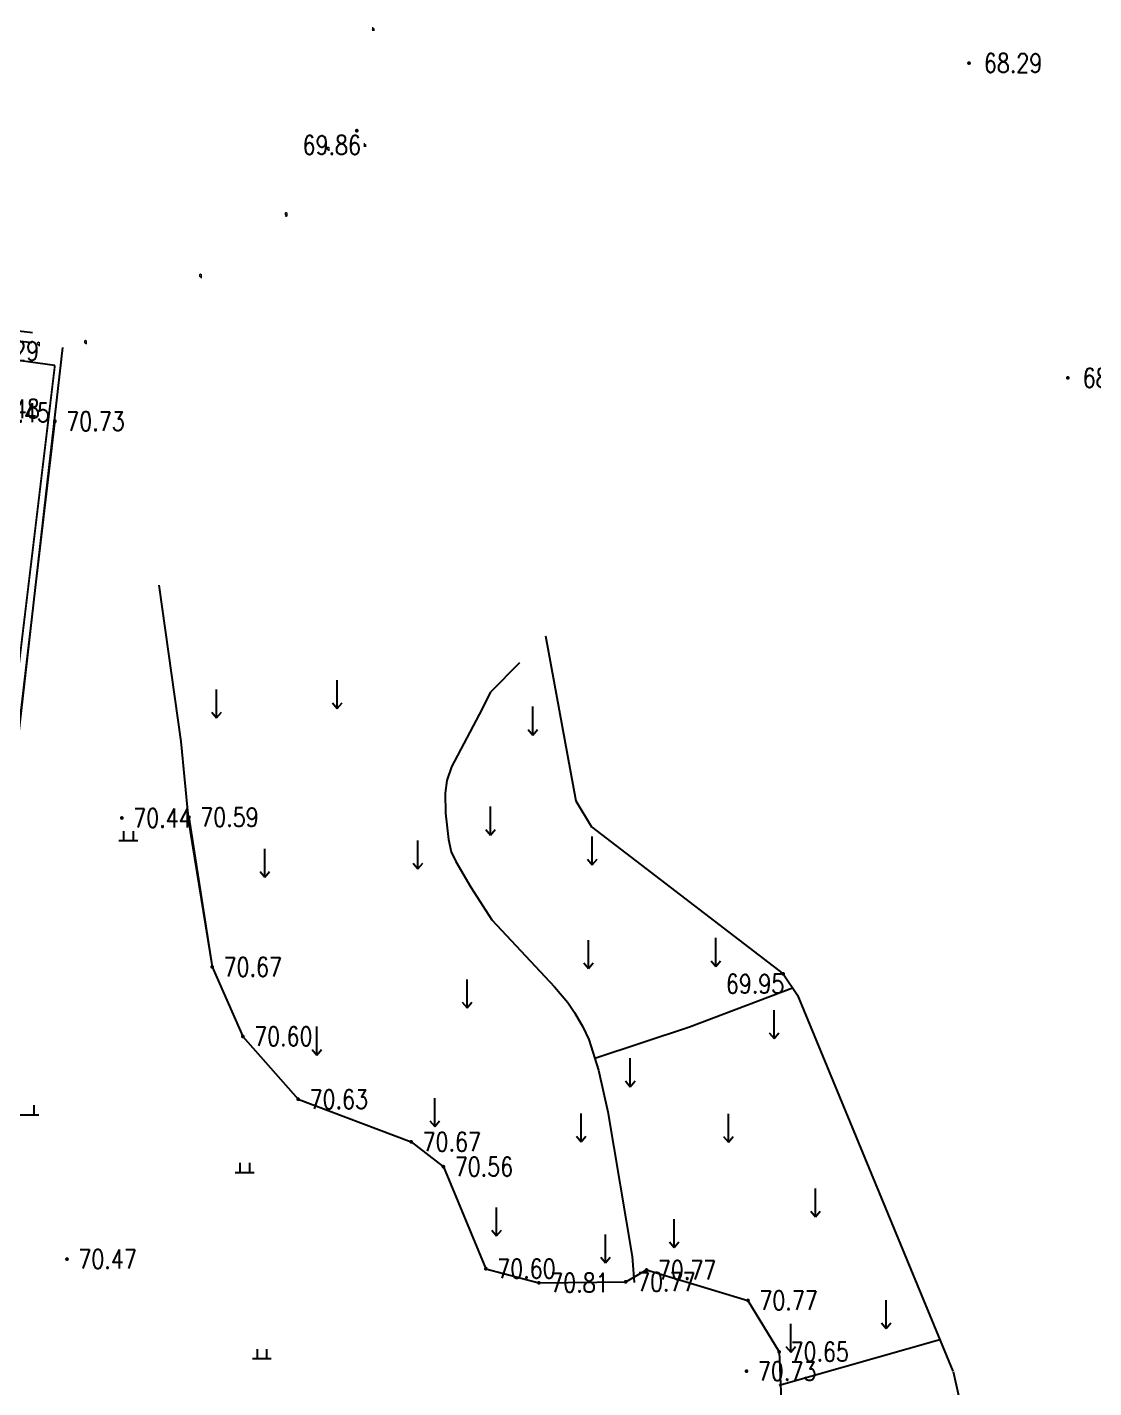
# Model space of a CAD drawing. Extents: x 10519 to 17598, y -625 to 2857.
# Drawn here: x 13713.7 to 13770, y 1235.7 to 1307.6 of the extents above; entities that cross this region are included whole.
import ezdxf
from ezdxf.enums import TextEntityAlignment as Align

# ---------------------------------------------------------------- set-up
doc = ezdxf.new("R2010")
doc.units = 0
doc.header["$MEASUREMENT"] = 0
doc.layers.get('0').update_dxf_attribs({"linetype": 'CONTINUOUS'})
doc.layers.add('0000原地形', color=252, linetype='CONTINUOUS')
doc.layers.add('GCD', color=224, linetype='CONTINUOUS')
doc.styles.add('HZ', font='txt8.shx', dxfattribs={"width": 0.8, "bigfont": 'hz.shx'})
doc.styles.get("Standard").update_dxf_attribs({"font": 'txt8.shx', "width": 0.8, "bigfont": 'hz.shx'})
doc.styles.add('正等线体', font='txt8.shx', dxfattribs={"width": 0.8, "bigfont": 'hz.shx'})
doc.linetypes.add('10421', pattern='A,2,[150,AAA.SHX,S=1,R=0,X=0,Y=1],1e-11', length=2)
doc.linetypes.add('10422', pattern='A,2,[150,AAA.SHX,S=1,R=0,X=0,Y=1],2,[177,AAA.SHX,S=1,R=0,X=0,Y=0.8],1e-09', length=4)
doc.linetypes.add('1161', pattern='A,0,[149,AAA.SHX,S=0.1,R=0,X=0,Y=0],-1.6', length=1.6)
doc.linetypes.add('653', pattern='A,2,[158,AAA.SHX,S=1,R=0,X=0,Y=0],2,[150,AAA.SHX,S=2.6,R=0,X=0,Y=2.6],1e-12', length=4)

# ---------------------------------------------------------------- blocks, each defined once
blk = doc.blocks.new('GC200')
at = {"linetype": 'Continuous', "const_width": 0.2, "flags": 128}
blk.add_lwpolyline([(-0.1, 0, 1), (0.1, 0, 1)], format="xyb", close=True, dxfattribs=at)

msp = doc.modelspace()

# ---------------------------------------------------------------- linework, layer by layer
at = {"layer": '0000原地形', "linetype": '10422'}
for p, q in [((13713.965, 1291.418), (13711.357, 1291.733)), ((13711.793, 1291.177), (13713.943, 1290.916))]:
    msp.add_line(p, q, dxfattribs=at)
at = {"layer": '0000原地形', "linetype": '1161'}
msp.add_line((13711.822, 1290.16), (13715.154, 1289.706), dxfattribs=at)
at = {"layer": '0000原地形', "linetype": '10421'}
for p, q in [((13720.636, 1278.099, 70.632), (13721.806, 1269.829, 70.632)), ((13739.69, 1273.995, 70.112), (13738.155, 1272.437, 70.112)), ((13738.155, 1272.437, 70.112), (13737.557, 1271.258, 70.112)), ((13737.557, 1271.258), (13736.101, 1268.491)), ((13721.806, 1269.829, 70.632), (13722.183, 1265.82, 70.632)), ((13736.101, 1268.491), (13735.856, 1267.775)), ((13735.856, 1267.775), (13735.768, 1267.102)), ((13735.768, 1267.102), (13735.779, 1266.039)), ((13722.18, 1265.836, 70.593), (13723.459, 1257.926, 70.593)), ((13722.23, 1265.836, 70.593), (13723.459, 1257.926, 70.593)), ((13735.779, 1266.039), (13735.938, 1264.653)), ((13735.938, 1264.653), (13736.074, 1264.003)), ((13736.074, 1264.003), (13736.318, 1263.492)), ((13736.318, 1263.492), (13737.11, 1262.134)), ((13737.11, 1262.134), (13738.235, 1260.42)), ((13738.235, 1260.42), (13741.543, 1256.878)), ((13723.459, 1257.926, 70.593), (13725.074, 1254.255, 70.593)), ((13723.459, 1257.926, 70.593), (13725.074, 1254.255, 70.593)), ((13741.543, 1256.878), (13742.24, 1256.052)), ((13742.24, 1256.052), (13742.585, 1255.511)), ((13742.585, 1255.511), (13743.035, 1254.761)), ((13725.074, 1254.255, 70.593), (13728.001, 1250.934, 70.593)), ((13725.074, 1254.255, 70.593), (13728.001, 1250.934, 70.593)), ((13743.035, 1254.761), (13743.352, 1254.083)), ((13743.352, 1254.083), (13743.866, 1252.465)), ((13743.866, 1252.465), (13744.347, 1250.276)), ((13728.001, 1250.934, 70.593), (13733.969, 1248.683, 70.593)), ((13728.001, 1250.934, 70.593), (13733.969, 1248.683, 70.593)), ((13744.347, 1250.276), (13745.636, 1242.635)), ((13733.969, 1248.683, 70.593), (13735.667, 1247.371, 70.593)), ((13733.969, 1248.683, 70.593), (13735.667, 1247.371, 70.593)), ((13735.667, 1247.371, 70.593), (13737.913, 1241.979, 70.593)), ((13735.667, 1247.371, 70.593), (13737.913, 1241.979, 70.593)), ((13745.636, 1242.635), (13745.747, 1241.259)), ((13737.913, 1241.979, 70.593), (13740.71, 1241.237, 70.593)), ((13737.913, 1241.979, 70.593), (13740.71, 1241.237, 70.593)), ((13745.296, 1241.288, 70.593), (13746.392, 1241.915, 70.593)), ((13745.296, 1241.288, 70.593), (13746.392, 1241.915, 70.593)), ((13746.392, 1241.915, 70.593), (13751.751, 1240.306, 70.593)), ((13746.392, 1241.915, 70.593), (13751.751, 1240.306, 70.593)), ((13740.71, 1241.237, 70.593), (13745.296, 1241.288, 70.593)), ((13740.71, 1241.237, 70.593), (13745.296, 1241.288, 70.593)), ((13751.751, 1240.306, 70.593), (13753.396, 1237.592, 70.593)), ((13751.751, 1240.306, 70.593), (13753.396, 1237.592, 70.593)), ((13753.396, 1237.592, 70.593), (13753.505, 1235.057, 70.593)), ((13753.396, 1237.592, 70.593), (13753.505, 1235.057, 70.593))]:
    msp.add_line(p, q, dxfattribs=at)
at = {"layer": '0000原地形', "linetype": 'Continuous'}
for p, q in [((13741.056, 1275.414), (13742.657, 1266.692)), ((13742.657, 1266.692), (13743.482, 1265.316)), ((13743.482, 1265.316), (13753.608, 1257.559)), ((13753.608, 1257.559), (13754.369, 1256.432)), ((13748.671, 1254.753), (13754.104, 1256.825)), ((13754.369, 1256.432), (13762.573, 1236.574)), ((13743.663, 1253.106), (13748.671, 1254.753)), ((13753.393, 1235.824), (13761.887, 1238.233)), ((13762.588, 1236.556), (13763.209, 1233.773))]:
    msp.add_line(p, q, dxfattribs=at)
at = {"layer": '0000原地形'}
for p, q in [((13730.068, 1271.575), (13730.068, 1273.075)), ((13723.696, 1271.088), (13723.696, 1272.588)), ((13729.818, 1271.875), (13730.068, 1271.575)), ((13730.068, 1271.575), (13730.318, 1271.875)), ((13740.396, 1270.174), (13740.396, 1271.674)), ((13723.446, 1271.388), (13723.696, 1271.088)), ((13723.696, 1271.088), (13723.946, 1271.388)), ((13740.146, 1270.474), (13740.396, 1270.174)), ((13740.396, 1270.174), (13740.646, 1270.474)), ((13738.159, 1264.89), (13738.159, 1266.39)), ((13718.784, 1265.094), (13718.784, 1264.594)), ((13719.284, 1265.094), (13719.284, 1264.594)), ((13737.909, 1265.19), (13738.159, 1264.89)), ((13738.159, 1264.89), (13738.409, 1265.19)), ((13718.534, 1264.594), (13719.534, 1264.594)), ((13734.327, 1263.1), (13734.327, 1264.6)), ((13743.532, 1263.321), (13743.532, 1264.821)), ((13726.243, 1262.662), (13726.243, 1264.162)), ((13743.282, 1263.621), (13743.532, 1263.321)), ((13743.532, 1263.321), (13743.782, 1263.621)), ((13725.993, 1262.962), (13726.243, 1262.662)), ((13726.243, 1262.662), (13726.493, 1262.962)), ((13734.077, 1263.4), (13734.327, 1263.1)), ((13734.327, 1263.1), (13734.577, 1263.4)), ((13743.328, 1257.836), (13743.328, 1259.336)), ((13750.054, 1257.952), (13750.054, 1259.452)), ((13743.078, 1258.136), (13743.328, 1257.836)), ((13743.328, 1257.836), (13743.578, 1258.136)), ((13749.804, 1258.252), (13750.054, 1257.952)), ((13750.054, 1257.952), (13750.304, 1258.252)), ((13736.916, 1255.763), (13736.916, 1257.263)), ((13736.666, 1256.063), (13736.916, 1255.763)), ((13736.916, 1255.763), (13737.166, 1256.063)), ((13753.127, 1254.142), (13753.127, 1255.642)), ((13728.983, 1253.269), (13728.983, 1254.769)), ((13752.877, 1254.442), (13753.127, 1254.142)), ((13753.127, 1254.142), (13753.377, 1254.442)), ((13728.733, 1253.569), (13728.983, 1253.269)), ((13728.983, 1253.269), (13729.233, 1253.569)), ((13745.538, 1251.598), (13745.538, 1253.098)), ((13745.288, 1251.898), (13745.538, 1251.598)), ((13745.538, 1251.598), (13745.788, 1251.898)), ((13735.211, 1249.491), (13735.211, 1250.991)), ((13713.298, 1250.117), (13714.298, 1250.117)), ((13714.048, 1250.617), (13714.048, 1250.117)), ((13742.948, 1248.676), (13742.948, 1250.176)), ((13750.715, 1248.664), (13750.715, 1250.164)), ((13734.961, 1249.791), (13735.211, 1249.491)), ((13735.211, 1249.491), (13735.461, 1249.791)), ((13742.698, 1248.976), (13742.948, 1248.676)), ((13742.948, 1248.676), (13743.198, 1248.976)), ((13750.465, 1248.964), (13750.715, 1248.664)), ((13750.715, 1248.664), (13750.965, 1248.964)), ((13724.674, 1247.07), (13725.674, 1247.07)), ((13724.924, 1247.57), (13724.924, 1247.07)), ((13725.424, 1247.57), (13725.424, 1247.07)), ((13755.316, 1244.722), (13755.316, 1246.222)), ((13738.479, 1243.72), (13738.479, 1245.22)), ((13755.066, 1245.022), (13755.316, 1244.722)), ((13755.316, 1244.722), (13755.566, 1245.022)), ((13747.858, 1243.095), (13747.858, 1244.595)), ((13738.229, 1244.02), (13738.479, 1243.72)), ((13738.479, 1243.72), (13738.729, 1244.02)), ((13744.225, 1242.297), (13744.225, 1243.797)), ((13747.608, 1243.395), (13747.858, 1243.095)), ((13747.858, 1243.095), (13748.108, 1243.395)), ((13743.975, 1242.597), (13744.225, 1242.297)), ((13744.225, 1242.297), (13744.475, 1242.597)), ((13759.05, 1238.824), (13759.05, 1240.324)), ((13754.008, 1237.573), (13754.008, 1239.073)), ((13758.8, 1239.124), (13759.05, 1238.824)), ((13759.05, 1238.824), (13759.3, 1239.124)), ((13725.83, 1237.734), (13725.83, 1237.234)), ((13725.83, 1237.734), (13725.83, 1237.234)), ((13726.33, 1237.734), (13726.33, 1237.234)), ((13726.33, 1237.734), (13726.33, 1237.234)), ((13753.758, 1237.873), (13754.008, 1237.573)), ((13754.008, 1237.573), (13754.258, 1237.873)), ((13725.58, 1237.234), (13726.58, 1237.234)), ((13725.58, 1237.234), (13726.58, 1237.234))]:
    msp.add_line(p, q, dxfattribs=at)
at = {"layer": '0000原地形', "linetype": '653', "ltscale": 0.2, "flags": 128}
msp.add_lwpolyline([(13715.558, 1290.64), (13711.9, 1258.631), (13699.894, 1160.088)], dxfattribs=at)
at = {"layer": '0000原地形', "linetype": 'Continuous', "const_width": 0.1, "flags": 128}
for points in [[(13715.154, 1289.706), (13710.932, 1254.522), (13710.932, 1254.522), (13706.766, 1218.551), (13703.127, 1188.142), (13696.528, 1134.807), (13691.471, 1091.505), (13687.968, 1061.26)], [(13715.155, 1286.752), (13709.172, 1235.759), (13705.309, 1203.39), (13700.022, 1161.168), (13694.837, 1118.075), (13692.682, 1099.847)]]:
    msp.add_lwpolyline(points, dxfattribs=at)

# ---------------------------------------------------------------- block references
at = {"layer": 'GCD', "linetype": 'Continuous', "xscale": 0.4999999999996739, "yscale": 0.4999999999996739, "rotation": 287.772429588664}
for p in [(13763.423, 1305.671, 68.292), (13768.642, 1289.042, -20.663)]:
    msp.add_blockref('GC200', p, dxfattribs=at)
at = {"layer": 'GCD', "linetype": 'Continuous', "xscale": 0.5, "yscale": 0.5, "zscale": 0.5}
for p in [(13763.423, 1305.671, 68.292), (13768.642, 1289.042, -20.663)]:
    msp.add_blockref('GC200', p, dxfattribs=at)
at = {"layer": 'GCD', "linetype": 'Continuous'}
ref = msp.add_blockref('GC200', (13731.096, 1302.102, 69.861), dxfattribs=dict(at, xscale=0.5, yscale=0.5, zscale=0.5))
ref.add_attrib('height', '69.86', dxfattribs={"linetype": 'Continuous', "height": 1, "style": '正等线体', "width": 0.8}).set_placement((13728.233, 1301.34, 69.861), align=Align.MIDDLE_LEFT)
ref = msp.add_blockref('GC200', (13710.633, 1290.466, 70.294), dxfattribs=dict(at, xscale=0.5, yscale=0.5, zscale=0.5))
ref.add_attrib('height', '70.29', dxfattribs={"linetype": 'Continuous', "height": 1, "style": 'HZ', "width": 0.8}).set_placement((13711.233, 1290.466, 70.294), align=Align.MIDDLE_LEFT)
ref = msp.add_blockref('GC200', (13710.633, 1290.466, 70.294), dxfattribs=dict(at, xscale=0.5, yscale=0.5, zscale=0.5))
ref.add_attrib('height', '70.29', dxfattribs={"linetype": 'Continuous', "height": 1, "style": 'HZ', "width": 0.8}).set_placement((13711.233, 1290.466, 70.294), align=Align.MIDDLE_LEFT)
ref = msp.add_blockref('GC200', (13710.671, 1287.405, 70.476), dxfattribs=dict(at, xscale=0.5, yscale=0.5, zscale=0.5))
ref.add_attrib('height', '70.48', dxfattribs={"linetype": 'Continuous', "height": 1, "style": 'HZ', "width": 0.8}).set_placement((13711.271, 1287.405, 70.476), align=Align.MIDDLE_LEFT)
ref = msp.add_blockref('GC200', (13710.671, 1287.405, 70.476), dxfattribs=dict(at, xscale=0.5, yscale=0.5, zscale=0.5))
ref.add_attrib('height', '70.48', dxfattribs={"linetype": 'Continuous', "height": 1, "style": 'HZ', "width": 0.8}).set_placement((13711.271, 1287.405, 70.476), align=Align.MIDDLE_LEFT)
ref = msp.add_blockref('GC200', (13711.202, 1287.204, 70.453), dxfattribs=dict(at, xscale=0.5, yscale=0.5, zscale=0.5))
ref.add_attrib('height', '70.45', dxfattribs={"linetype": 'Continuous', "height": 1, "style": 'HZ', "width": 0.8}).set_placement((13711.802, 1287.204, 70.453), align=Align.MIDDLE_LEFT)
ref = msp.add_blockref('GC200', (13711.202, 1287.204, 70.453), dxfattribs=dict(at, xscale=0.5, yscale=0.5, zscale=0.5))
ref.add_attrib('height', '70.45', dxfattribs={"linetype": 'Continuous', "height": 1, "style": 'HZ', "width": 0.8}).set_placement((13711.802, 1287.204, 70.453), align=Align.MIDDLE_LEFT)
ref = msp.add_blockref('GC200', (13715.155, 1286.752, 70.734), dxfattribs=dict(at, xscale=0.5, yscale=0.5, zscale=0.5))
ref.add_attrib('height', '70.73', dxfattribs={"linetype": 'Continuous', "height": 1, "style": 'HZ', "width": 0.8}).set_placement((13715.755, 1286.752, 70.734), align=Align.MIDDLE_LEFT)
ref = msp.add_blockref('GC200', (13715.155, 1286.752, 70.734), dxfattribs=dict(at, xscale=0.5, yscale=0.5, zscale=0.5))
ref.add_attrib('height', '70.73', dxfattribs={"linetype": 'Continuous', "height": 1, "style": 'HZ', "width": 0.8}).set_placement((13715.755, 1286.752, 70.734), align=Align.MIDDLE_LEFT)
ref = msp.add_blockref('GC200', (13718.69, 1265.793, 70.438), dxfattribs=dict(at, xscale=0.5, yscale=0.5, zscale=0.5))
ref.add_attrib('height', '70.44', dxfattribs={"linetype": 'Continuous', "height": 1, "style": 'HZ', "width": 0.8}).set_placement((13719.29, 1265.793, 70.438), align=Align.MIDDLE_LEFT)
ref = msp.add_blockref('GC200', (13718.69, 1265.793, 70.438), dxfattribs=dict(at, xscale=0.5, yscale=0.5, zscale=0.5))
ref.add_attrib('height', '70.44', dxfattribs={"linetype": 'Continuous', "height": 1, "style": 'HZ', "width": 0.8}).set_placement((13719.29, 1265.793, 70.438), align=Align.MIDDLE_LEFT)
ref = msp.add_blockref('GC200', (13722.23, 1265.836, 70.593), dxfattribs=dict(at, xscale=0.5, yscale=0.5, zscale=0.5))
ref.add_attrib('height', '70.59', dxfattribs={"linetype": 'Continuous', "height": 1, "style": 'HZ', "width": 0.8}).set_placement((13722.83, 1265.836, 70.593), align=Align.MIDDLE_LEFT)
ref = msp.add_blockref('GC200', (13722.23, 1265.836, 70.593), dxfattribs=dict(at, xscale=0.5, yscale=0.5, zscale=0.5))
ref.add_attrib('height', '70.59', dxfattribs={"linetype": 'Continuous', "height": 1, "style": 'HZ', "width": 0.8}).set_placement((13722.83, 1265.836, 70.593), align=Align.MIDDLE_LEFT)
ref = msp.add_blockref('GC200', (13723.459, 1257.926, 70.674), dxfattribs=dict(at, xscale=0.5, yscale=0.5, zscale=0.5))
ref.add_attrib('height', '70.67', dxfattribs={"linetype": 'Continuous', "height": 1, "style": 'HZ', "width": 0.8}).set_placement((13724.059, 1257.926, 70.674), align=Align.MIDDLE_LEFT)
ref = msp.add_blockref('GC200', (13723.459, 1257.926, 70.674), dxfattribs=dict(at, xscale=0.5, yscale=0.5, zscale=0.5))
ref.add_attrib('height', '70.67', dxfattribs={"linetype": 'Continuous', "height": 1, "style": 'HZ', "width": 0.8}).set_placement((13724.059, 1257.926, 70.674), align=Align.MIDDLE_LEFT)
ref = msp.add_blockref('GC200', (13753.608, 1257.559, 69.949), dxfattribs=dict(at, xscale=0.5, yscale=0.5, zscale=0.5))
ref.add_attrib('height', '69.95', dxfattribs={"linetype": 'Continuous', "height": 1, "style": '正等线体', "width": 0.8}).set_placement((13750.584, 1257.033, 69.949), align=Align.MIDDLE_LEFT)
ref = msp.add_blockref('GC200', (13725.074, 1254.255, 70.604), dxfattribs=dict(at, xscale=0.5, yscale=0.5, zscale=0.5))
ref.add_attrib('height', '70.60', dxfattribs={"linetype": 'Continuous', "height": 1, "style": 'HZ', "width": 0.8}).set_placement((13725.674, 1254.255, 70.604), align=Align.MIDDLE_LEFT)
ref = msp.add_blockref('GC200', (13725.074, 1254.255, 70.604), dxfattribs=dict(at, xscale=0.5, yscale=0.5, zscale=0.5))
ref.add_attrib('height', '70.60', dxfattribs={"linetype": 'Continuous', "height": 1, "style": 'HZ', "width": 0.8}).set_placement((13725.674, 1254.255, 70.604), align=Align.MIDDLE_LEFT)
ref = msp.add_blockref('GC200', (13728.001, 1250.934, 70.629), dxfattribs=dict(at, xscale=0.5, yscale=0.5, zscale=0.5))
ref.add_attrib('height', '70.63', dxfattribs={"linetype": 'Continuous', "height": 1, "style": 'HZ', "width": 0.8}).set_placement((13728.601, 1250.934, 70.629), align=Align.MIDDLE_LEFT)
ref = msp.add_blockref('GC200', (13728.001, 1250.934, 70.629), dxfattribs=dict(at, xscale=0.5, yscale=0.5, zscale=0.5))
ref.add_attrib('height', '70.63', dxfattribs={"linetype": 'Continuous', "height": 1, "style": 'HZ', "width": 0.8}).set_placement((13728.601, 1250.934, 70.629), align=Align.MIDDLE_LEFT)
ref = msp.add_blockref('GC200', (13733.969, 1248.683, 70.673), dxfattribs=dict(at, xscale=0.5, yscale=0.5, zscale=0.5))
ref.add_attrib('height', '70.67', dxfattribs={"linetype": 'Continuous', "height": 1, "style": 'HZ', "width": 0.8}).set_placement((13734.569, 1248.683, 70.673), align=Align.MIDDLE_LEFT)
ref = msp.add_blockref('GC200', (13733.969, 1248.683, 70.673), dxfattribs=dict(at, xscale=0.5, yscale=0.5, zscale=0.5))
ref.add_attrib('height', '70.67', dxfattribs={"linetype": 'Continuous', "height": 1, "style": 'HZ', "width": 0.8}).set_placement((13734.569, 1248.683, 70.673), align=Align.MIDDLE_LEFT)
ref = msp.add_blockref('GC200', (13735.667, 1247.371, 70.558), dxfattribs=dict(at, xscale=0.5, yscale=0.5, zscale=0.5))
ref.add_attrib('height', '70.56', dxfattribs={"linetype": 'Continuous', "height": 1, "style": 'HZ', "width": 0.8}).set_placement((13736.267, 1247.371, 70.558), align=Align.MIDDLE_LEFT)
ref = msp.add_blockref('GC200', (13735.667, 1247.371, 70.558), dxfattribs=dict(at, xscale=0.5, yscale=0.5, zscale=0.5))
ref.add_attrib('height', '70.56', dxfattribs={"linetype": 'Continuous', "height": 1, "style": 'HZ', "width": 0.8}).set_placement((13736.267, 1247.371, 70.558), align=Align.MIDDLE_LEFT)
ref = msp.add_blockref('GC200', (13715.793, 1242.491, 70.473), dxfattribs=dict(at, xscale=0.5, yscale=0.5, zscale=0.5))
ref.add_attrib('height', '70.47', dxfattribs={"linetype": 'Continuous', "height": 1, "style": 'HZ', "width": 0.8}).set_placement((13716.393, 1242.491, 70.473), align=Align.MIDDLE_LEFT)
ref = msp.add_blockref('GC200', (13715.793, 1242.491, 70.473), dxfattribs=dict(at, xscale=0.5, yscale=0.5, zscale=0.5))
ref.add_attrib('height', '70.47', dxfattribs={"linetype": 'Continuous', "height": 1, "style": 'HZ', "width": 0.8}).set_placement((13716.393, 1242.491, 70.473), align=Align.MIDDLE_LEFT)
ref = msp.add_blockref('GC200', (13737.913, 1241.979, 70.6), dxfattribs=dict(at, xscale=0.5, yscale=0.5, zscale=0.5))
ref.add_attrib('height', '70.60', dxfattribs={"linetype": 'Continuous', "height": 1, "style": 'HZ', "width": 0.8}).set_placement((13738.513, 1241.979, 70.6), align=Align.MIDDLE_LEFT)
ref = msp.add_blockref('GC200', (13737.913, 1241.979, 70.6), dxfattribs=dict(at, xscale=0.5, yscale=0.5, zscale=0.5))
ref.add_attrib('height', '70.60', dxfattribs={"linetype": 'Continuous', "height": 1, "style": 'HZ', "width": 0.8}).set_placement((13738.513, 1241.979, 70.6), align=Align.MIDDLE_LEFT)
ref = msp.add_blockref('GC200', (13746.392, 1241.915, 70.769), dxfattribs=dict(at, xscale=0.5, yscale=0.5, zscale=0.5))
ref.add_attrib('height', '70.77', dxfattribs={"linetype": 'Continuous', "height": 1, "style": 'HZ', "width": 0.8}).set_placement((13746.992, 1241.915, 70.769), align=Align.MIDDLE_LEFT)
ref = msp.add_blockref('GC200', (13746.392, 1241.915, 70.769), dxfattribs=dict(at, xscale=0.5, yscale=0.5, zscale=0.5))
ref.add_attrib('height', '70.77', dxfattribs={"linetype": 'Continuous', "height": 1, "style": 'HZ', "width": 0.8}).set_placement((13746.992, 1241.915, 70.769), align=Align.MIDDLE_LEFT)
ref = msp.add_blockref('GC200', (13740.71, 1241.237, 70.808), dxfattribs=dict(at, xscale=0.5, yscale=0.5, zscale=0.5))
ref.add_attrib('height', '70.81', dxfattribs={"linetype": 'Continuous', "height": 1, "style": 'HZ', "width": 0.8}).set_placement((13741.31, 1241.237, 70.808), align=Align.MIDDLE_LEFT)
ref = msp.add_blockref('GC200', (13740.71, 1241.237, 70.808), dxfattribs=dict(at, xscale=0.5, yscale=0.5, zscale=0.5))
ref.add_attrib('height', '70.81', dxfattribs={"linetype": 'Continuous', "height": 1, "style": 'HZ', "width": 0.8}).set_placement((13741.31, 1241.237, 70.808), align=Align.MIDDLE_LEFT)
ref = msp.add_blockref('GC200', (13745.296, 1241.288, 70.765), dxfattribs=dict(at, xscale=0.5, yscale=0.5, zscale=0.5))
ref.add_attrib('height', '70.77', dxfattribs={"linetype": 'Continuous', "height": 1, "style": 'HZ', "width": 0.8}).set_placement((13745.896, 1241.288, 70.765), align=Align.MIDDLE_LEFT)
ref = msp.add_blockref('GC200', (13745.296, 1241.288, 70.765), dxfattribs=dict(at, xscale=0.5, yscale=0.5, zscale=0.5))
ref.add_attrib('height', '70.77', dxfattribs={"linetype": 'Continuous', "height": 1, "style": 'HZ', "width": 0.8}).set_placement((13745.896, 1241.288, 70.765), align=Align.MIDDLE_LEFT)
ref = msp.add_blockref('GC200', (13751.751, 1240.306, 70.772), dxfattribs=dict(at, xscale=0.5, yscale=0.5, zscale=0.5))
ref.add_attrib('height', '70.77', dxfattribs={"linetype": 'Continuous', "height": 1, "style": 'HZ', "width": 0.8}).set_placement((13752.351, 1240.306, 70.772), align=Align.MIDDLE_LEFT)
ref = msp.add_blockref('GC200', (13751.751, 1240.306, 70.772), dxfattribs=dict(at, xscale=0.5, yscale=0.5, zscale=0.5))
ref.add_attrib('height', '70.77', dxfattribs={"linetype": 'Continuous', "height": 1, "style": 'HZ', "width": 0.8}).set_placement((13752.351, 1240.306, 70.772), align=Align.MIDDLE_LEFT)
ref = msp.add_blockref('GC200', (13753.396, 1237.592, 70.652), dxfattribs=dict(at, xscale=0.5, yscale=0.5, zscale=0.5))
ref.add_attrib('height', '70.65', dxfattribs={"linetype": 'Continuous', "height": 1, "style": 'HZ', "width": 0.8}).set_placement((13753.996, 1237.592, 70.652), align=Align.MIDDLE_LEFT)
ref = msp.add_blockref('GC200', (13753.396, 1237.592, 70.652), dxfattribs=dict(at, xscale=0.5, yscale=0.5, zscale=0.5))
ref.add_attrib('height', '70.65', dxfattribs={"linetype": 'Continuous', "height": 1, "style": 'HZ', "width": 0.8}).set_placement((13753.996, 1237.592, 70.652), align=Align.MIDDLE_LEFT)
ref = msp.add_blockref('GC200', (13751.676, 1236.57, 70.728), dxfattribs=dict(at, xscale=0.5, yscale=0.5, zscale=0.5))
ref.add_attrib('height', '70.73', dxfattribs={"linetype": 'Continuous', "height": 1, "style": 'HZ', "width": 0.8}).set_placement((13752.276, 1236.57, 70.728), align=Align.MIDDLE_LEFT)
ref = msp.add_blockref('GC200', (13751.676, 1236.57, 70.728), dxfattribs=dict(at, xscale=0.5, yscale=0.5, zscale=0.5))
ref.add_attrib('height', '70.73', dxfattribs={"linetype": 'Continuous', "height": 1, "style": 'HZ', "width": 0.8}).set_placement((13752.276, 1236.57, 70.728), align=Align.MIDDLE_LEFT)

# ---------------------------------------------------------------- texts
at = {"layer": '0000原地形', "linetype": 'Continuous', "width": 0.8}
for s, p in [('h', (13731.89, 1307.367, 70.003)), ('q', (13729.5, 1301.096, 69.237)), ('h', (13731.447, 1301.242, 69.694)), ('g', (13727.289, 1297.636, 70.276)), ('q', (13722.763, 1294.383, 69.546)), ('q', (13714.204, 1290.792, 69.916)), ('q', (13716.687, 1290.882, 69.61)), ('l', (13715.404, 1289.331, 70.545))]:
    msp.add_text(s, height=0.2, dxfattribs=at).set_placement(p)
at = {"layer": 'GCD', "linetype": 'Continuous', "width": 0.8}
for s, p in [('68.29', (13765.748, 1305.671)), ('68.25', (13770.967, 1289.042, -88.913))]:
    msp.add_text(s, height=1, dxfattribs=at).set_placement(p, align=Align.MIDDLE)

doc.saveas('drawing.dxf')
